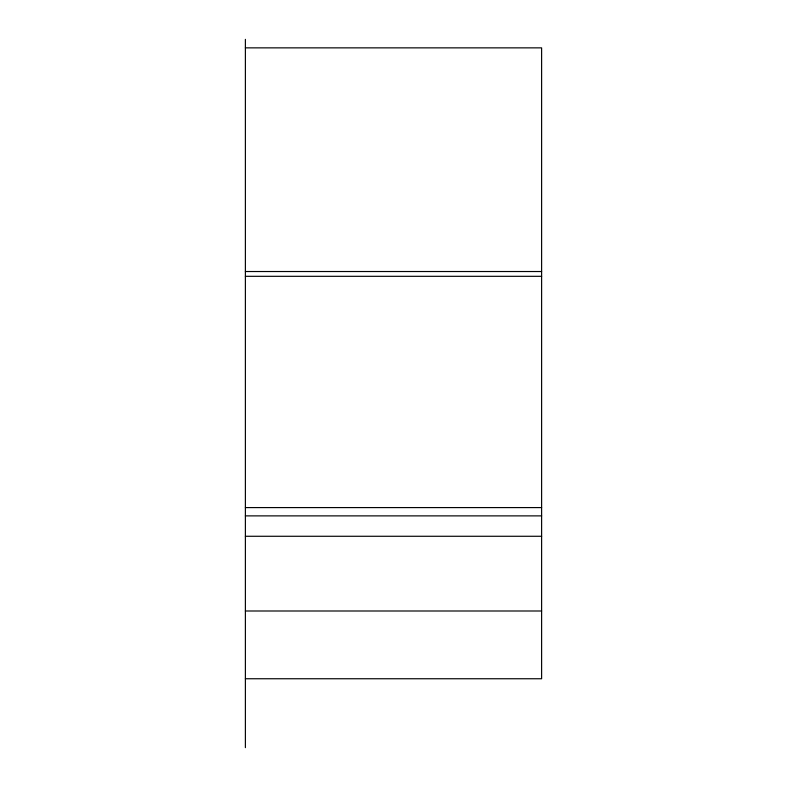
<?xml version="1.0" encoding="UTF-8"?>
<svg xmlns="http://www.w3.org/2000/svg" width="787" height="787" viewBox="0 0 787 787"><rect width="100%" height="100%" fill="white"/><g stroke="black" fill="none" stroke-linecap="round" stroke-linejoin="round"><path stroke-width="1.18" d="M245.387 47.859L541.613 47.859L541.613 678.748L245.387 678.748M245.387 271.525L541.613 271.525M245.387 276.316L541.613 276.316M245.387 507.585L541.613 507.585M245.387 515.879L541.613 515.879M245.387 536.272L541.613 536.272M245.387 610.997L541.613 610.997M245.387 39.35L245.387 747.65"/></g></svg>
